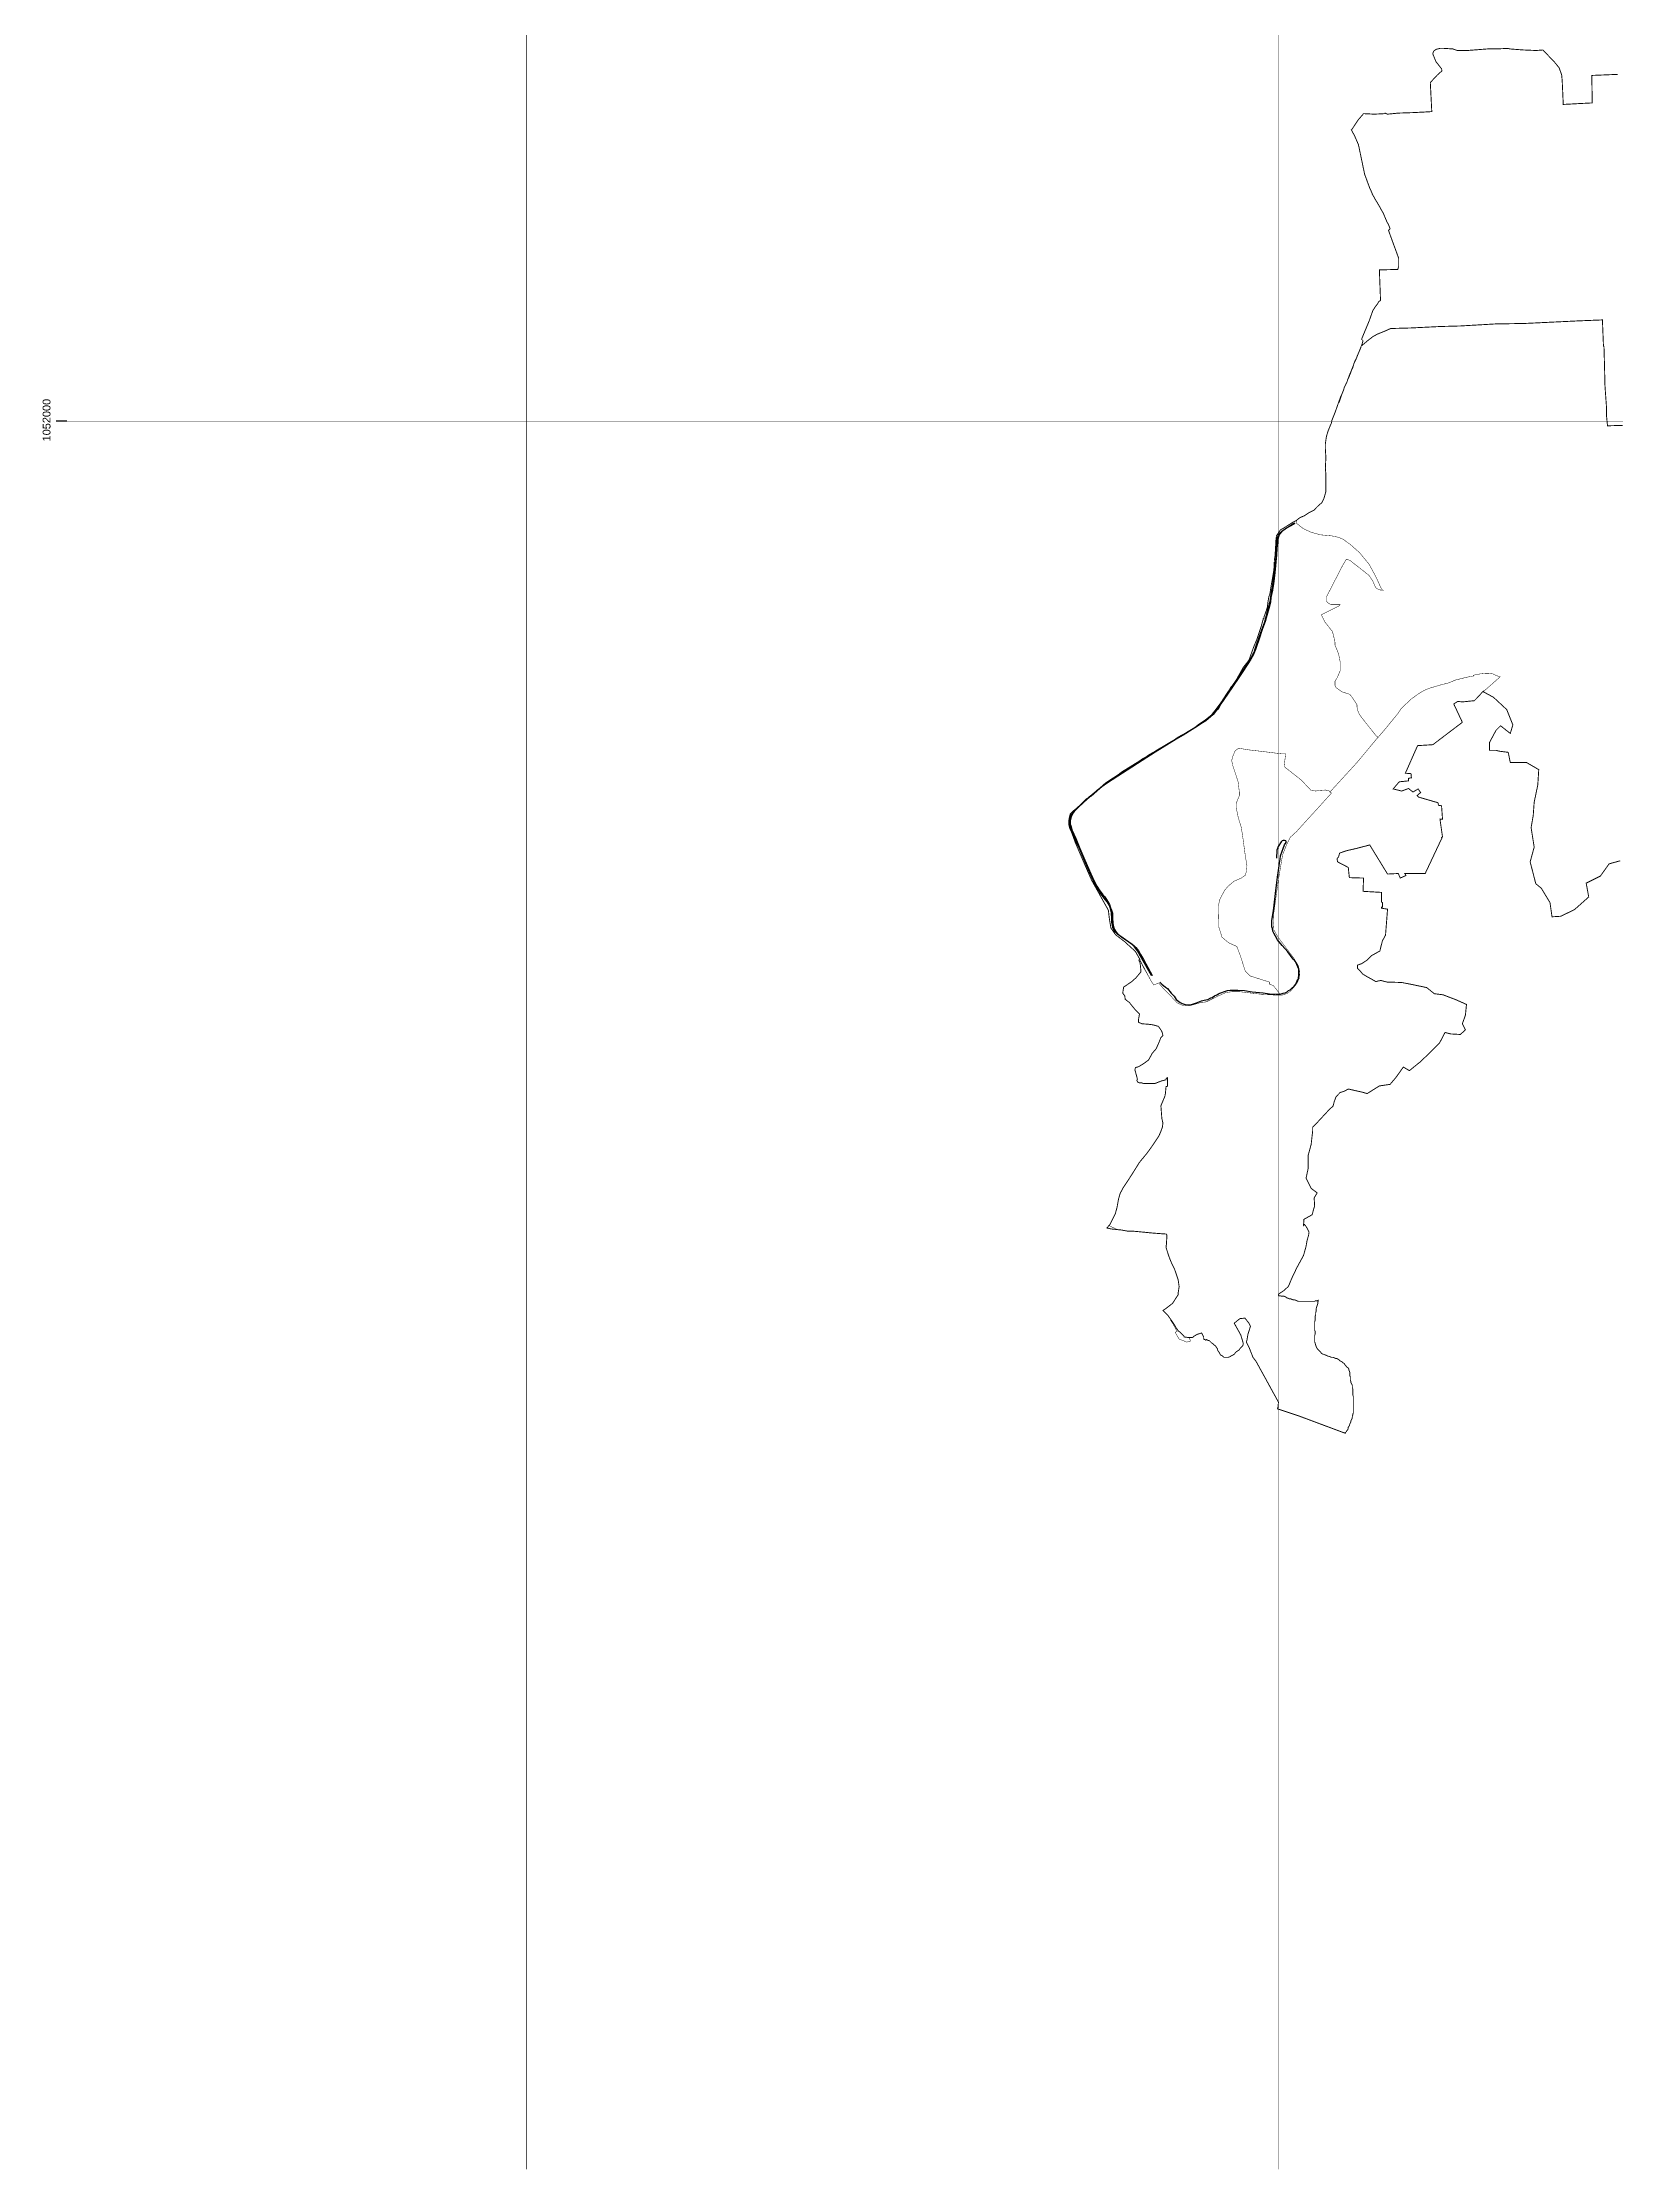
# Model space of a CAD drawing. Header units: millimetres. Extents: x -3588 to 75209, y -3737 to 38254.
# Drawn here: x 20559 to 24743, y -786 to 4872 of the extents above; entities that cross this region are included whole.
import ezdxf

# ---------------------------------------------------------------- set-up
doc = ezdxf.new("R2010")
doc.units = ezdxf.units.MM
for name, color, linetype in [('H', 250, 'Continuous'), ('P', 253, 'Continuous'), ('T', 7, 'Continuous')]:
    doc.layers.add(name, color=color, linetype=linetype)

msp = doc.modelspace()

# ---------------------------------------------------------------- hatches: boundary and pattern name
at = {"layer": 'H', "linetype": 'Continuous'}
msp.add_hatch(color=256, dxfattribs=at).paths.add_polyline_path([(23348.295, 2867.344), (23344.342, 2864.527), (23329.379, 2850.972), (23313.295, 2836.297), (23303.693, 2826.694), (23300.876, 2822.742), (23295.515, 2813.155), (23294.091, 2809.202), (23292.97, 2802.417), (23292.97, 2798.192), (23292.97, 2792.831), (23294.091, 2788.878), (23296.923, 2777.867), (23307.646, 2754.998), (23318.656, 2727.904), (23329.379, 2703.338), (23344.342, 2668.05), (23352.536, 2650.558), (23359.306, 2635.594), (23363.259, 2627.4), (23370.028, 2618.086), (23379.63, 2604.547), (23383.583, 2600.306), (23388.945, 2592.4), (23397.138, 2578.845), (23399.955, 2570.667), (23402.5, 2563.898), (23405.316, 2555.704), (23405.316, 2543.573), (23406.725, 2528.609), (23408.149, 2519.007), (23410.678, 2512.238), (23414.919, 2505.452), (23418.871, 2501.499), (23448.798, 2479.766), (23462.338, 2470.452), (23467.699, 2464.803), (23474.484, 2455.488), (23479.846, 2445.886), (23488.024, 2432.347), (23510.893, 2390.289), (23509.773, 2390.289), (23479.846, 2441.949), (23471.652, 2455.488), (23463.474, 2466.211), (23456.688, 2472.996), (23443.149, 2482.599), (23429.594, 2491.913), (23417.463, 2501.499), (23413.51, 2505.452), (23409.269, 2511.101), (23406.725, 2517.871), (23405.316, 2524.656), (23403.908, 2531.426), (23403.908, 2540.74), (23402.5, 2557.112), (23399.955, 2567.834), (23397.138, 2576.028), (23391.777, 2585.631), (23386.4, 2592.4), (23378.222, 2603.123), (23371.452, 2611.317), (23368.62, 2616.678), (23366.075, 2620.631), (23361.85, 2626.28), (23357.897, 2633.05), (23353.944, 2643.772), (23344.342, 2665.521), (23333.62, 2689.783), (23322.609, 2715.485), (23318.656, 2726.495), (23309.054, 2746.82), (23299.74, 2767.145), (23296.923, 2776.459), (23292.97, 2786.045), (23291.562, 2792.831), (23291.562, 2798.192), (23291.562, 2803.553), (23292.97, 2811.731), (23296.923, 2819.925), (23299.74, 2823.878), (23303.693, 2829.527), (23320.065, 2844.203), (23327.97, 2850.972), (23344.342, 2865.936), (23345.751, 2867.344), (23372.861, 2889.093), (23387.824, 2902.632), (23395.714, 2907.993), (23420.28, 2924.365), (23429.594, 2931.151), (23478.437, 2960.79), (23485.207, 2966.151), (23505.532, 2977.161), (23520.495, 2987.884), (23577.516, 3021.764), (23624.935, 3050.266), (23637.082, 3059.869), (23652.046, 3069.183), (23670.946, 3084.146), (23684.501, 3099.11), (23693.815, 3114.073), (23711.595, 3141.167), (23741.234, 3184.361), (23754.789, 3204.686), (23773.994, 3233.189), (23779.355, 3243.927), (23781.884, 3249.561), (23784.716, 3258.875), (23790.078, 3275.263), (23799.68, 3299.524), (23810.402, 3330.859), (23815.764, 3351.184), (23820.005, 3365.876), (23825.366, 3389.017), (23826.774, 3398.619), (23828.182, 3407.933), (23829.319, 3416.111), (23830.727, 3422.897), (23834.968, 3451.399), (23836.088, 3466.363), (23838.921, 3485.279), (23840.329, 3494.593), (23841.738, 3516.326), (23842.858, 3538.06), (23842.858, 3547.662), (23844.282, 3555.568), (23847.099, 3561.217), (23851.052, 3567.986), (23856.413, 3573.348), (23886.34, 3592.264), (23889.157, 3593.672), (23890.293, 3593.672), (23889.157, 3592.264), (23887.748, 3590.856), (23868.832, 3580.133), (23855.293, 3570.531), (23849.643, 3563.745), (23847.099, 3556.976), (23845.69, 3554.431), (23844.282, 3546.253), (23844.282, 3542.012), (23842.858, 3525.929), (23841.738, 3508.149), (23840.329, 3490.641), (23838.921, 3479.918), (23837.497, 3462.122), (23833.544, 3432.483), (23830.727, 3416.111), (23830.727, 3414.703), (23826.774, 3395.787), (23825.366, 3383.656), (23821.413, 3365.876), (23814.643, 3341.598), (23811.811, 3331.996), (23803.633, 3310.535), (23795.439, 3285.985), (23787.533, 3263.116), (23784.716, 3254.938), (23783.308, 3250.697), (23780.763, 3243.927), (23773.994, 3231.78), (23752.245, 3199.325), (23741.234, 3182.953), (23711.595, 3138.351), (23693.815, 3112.665), (23688.454, 3103.063), (23685.909, 3099.11), (23677.732, 3089.507), (23673.491, 3084.146), (23659.935, 3073.424), (23653.166, 3067.774), (23645.26, 3062.413), (23624.935, 3048.858), (23593.6, 3029.942), (23574.7, 3019.219), (23519.087, 2983.931), (23483.799, 2962.198), (23391.777, 2902.632), (23376.814, 2891.622), (23371.452, 2887.669), (23348.295, 2867.344), (23348.295, 2867.344)])

# ---------------------------------------------------------------- linework, layer by layer
at = {"layer": 'P'}
for points, const_width in [([(21846.811, -785.456), (21846.811, 8540.772)], 1.2), ([(23846.811, -785.456), (23846.811, 8540.772)], 1.2), ([(24749.292, 4787.469), (24680.412, 4784.653), (24681.548, 4711.532), (24653.318, 4710.123), (24605.883, 4707.579), (24604.475, 4707.579), (24601.658, 4771.098), (24600.25, 4786.061), (24593.464, 4804.977), (24581.333, 4819.941), (24550.286, 4852.396), (24532.49, 4850.988), (24498.626, 4852.396), (24479.71, 4853.805), (24462.202, 4855.213), (24456.84, 4856.637), (24428.338, 4855.213), (24403.772, 4855.213), (24349.567, 4850.988), (24322.473, 4850.988), (24318.52, 4852.396), (24310.326, 4855.213), (24287.473, 4856.637), (24276.462, 4856.637), (24265.74, 4853.805), (24258.954, 4848.444), (24257.546, 4841.674), (24265.74, 4821.349), (24280.687, 4802.433), (24281.824, 4796.784), (24269.677, 4786.061), (24250.776, 4765.736), (24254.729, 4688.39), (24234.405, 4687.254), (24207.294, 4685.846), (24165.525, 4684.437), (24137.006, 4681.605), (24130.237, 4684.437), (24130.237, 4683.029), (24101.718, 4681.605), (24073.215, 4683.029), (24058.252, 4665.521), (24042.168, 4640.955), (24040.744, 4639.835), (24048.938, 4624.872), (24059.66, 4600.306), (24065.021, 4574.62), (24076.032, 4521.84), (24089.587, 4485.143), (24096.357, 4470.468), (24096.357, 4469.043), (24105.671, 4452.672), (24109.912, 4445.902), (24125.996, 4417.384), (24135.598, 4394.53), (24139.551, 4387.745), (24143.792, 4376.734), (24139.551, 4372.797), (24143.792, 4360.65), (24166.645, 4298.268), (24166.645, 4276.535), (24164.116, 4268.629), (24115.273, 4267.221), (24118.09, 4192.691), (24118.09, 4185.922), (24113.865, 4183.089), (24109.912, 4176.32), (24104.551, 4169.55), (24097.765, 4158.812), (24088.179, 4131.717), (24067.854, 4082.874), (24071.807, 4078.921), (24067.854, 4065.382), (24066.43, 4063.974), (24066.43, 4062.549), (24062.493, 4052.963), (24061.068, 4049.01), (24059.66, 4046.177), (24054.299, 4032.638), (24050.058, 4024.732), (24047.529, 4017.947), (24046.105, 4012.314), (24044.697, 4009.769), (24042.168, 4002.999), (24039.335, 3994.805), (24036.519, 3988.036), (24033.974, 3981.25), (24031.158, 3975.889), (24028.613, 3967.711), (24027.205, 3966.303), (24025.78, 3962.35), (24021.843, 3954.156), (24020.419, 3948.795), (24015.058, 3935.24), (24012.241, 3929.878), (24006.88, 3914.915), (23997.278, 3887.821), (23989.084, 3867.496), (23987.964, 3860.726), (23983.723, 3851.124), (23978.361, 3837.569), (23974.408, 3824.03), (23971.592, 3805.113), (23971.592, 3790.15), (23973, 3768.417), (23971.592, 3740.186), (23973, 3722.406), (23973, 3693.888), (23973, 3677.804), (23967.639, 3658.888), (23961.989, 3647.877), (23951.267, 3638.563), (23940.545, 3627.552), (23926.989, 3620.783), (23914.57, 3612.589), (23913.434, 3612.589), (23902.424, 3607.228), (23894.246, 3600.458), (23886.34, 3596.505), (23872.785, 3588.311), (23860.366, 3580.133), (23852.46, 3576.18), (23846.811, 3567.986), (23841.45, 3559.809), (23840.041, 3547.662), (23838.921, 3525.929), (23837.497, 3505.604), (23836.088, 3497.41), (23834.68, 3470.316), (23832.135, 3454.232), (23826.486, 3421.761), (23823.957, 3405.389), (23821.125, 3397.211), (23818.596, 3382.247), (23817.172, 3370.101), (23814.355, 3360.786), (23808.994, 3345.823), (23807.586, 3339.053), (23806.161, 3339.053), (23805.041, 3333.692), (23800.8, 3318.729), (23795.439, 3302.357), (23790.078, 3286.257), (23780.475, 3263.116), (23773.706, 3244.199), (23768.345, 3229.236), (23753.381, 3210.335), (23734.465, 3176.456), (23722.334, 3157.539), (23720.91, 3158.675), (23714.14, 3146.529), (23703.417, 3130.445), (23690.999, 3112.665), (23678.852, 3096.565), (23668.129, 3083.01), (23649.213, 3065.23), (23624.663, 3050.266), (23602.914, 3036.727), (23580.061, 3024.58), (23570.459, 3017.811), (23519.087, 2986.764), (23504.123, 2978.57), (23482.39, 2963.606), (23466.29, 2952.884), (23422.824, 2924.365), (23407.861, 2914.779), (23395.714, 2906.873), (23380.767, 2895.863), (23364.667, 2883.716), (23349.703, 2868.768), (23324.017, 2848.444)], 2.417), ([(23288.729, 2801.009), (23290.154, 2809.202), (23292.682, 2819.925), (23299.468, 2826.694), (23309.054, 2833.48), (23324.017, 2848.444), (23334.74, 2859.438), (23349.703, 2868.768), (23364.667, 2883.716), (23380.767, 2895.863), (23395.714, 2906.873), (23407.861, 2914.779), (23422.824, 2924.365), (23466.29, 2952.884), (23482.39, 2963.606), (23504.123, 2978.57), (23519.087, 2986.764), (23570.459, 3017.811), (23580.061, 3024.58), (23602.914, 3036.727), (23624.663, 3050.266), (23649.213, 3065.23), (23668.129, 3083.01), (23678.852, 3096.565), (23690.999, 3112.665), (23703.417, 3130.445), (23714.14, 3146.529), (23720.91, 3158.675), (23722.334, 3157.539), (23734.465, 3176.456), (23753.381, 3210.335), (23768.345, 3229.236), (23773.706, 3244.199), (23780.475, 3263.116), (23790.078, 3286.257), (23795.439, 3302.357), (23800.8, 3318.729), (23805.041, 3333.692), (23806.161, 3339.053), (23807.586, 3339.053), (23808.994, 3345.823), (23814.355, 3360.786), (23817.172, 3370.101), (23818.596, 3382.247), (23821.125, 3397.211), (23823.957, 3405.389), (23826.486, 3421.761), (23832.135, 3454.232), (23834.68, 3470.316), (23836.088, 3497.41), (23837.497, 3505.604), (23838.921, 3525.929), (23840.041, 3547.662), (23841.45, 3559.809), (23846.811, 3567.986), (23852.46, 3576.18), (23860.366, 3580.133), (23872.785, 3588.311), (23886.34, 3596.505), (23894.246, 3600.458), (23902.424, 3607.228), (23913.434, 3612.589), (23914.57, 3612.589), (23926.989, 3620.783), (23940.545, 3627.552), (23951.267, 3638.563), (23961.989, 3647.877), (23967.639, 3658.888), (23973, 3677.804), (23973, 3693.888), (23973, 3722.406), (23971.592, 3740.186), (23973, 3768.417), (23971.592, 3790.15), (23971.592, 3805.113), (23974.408, 3824.03), (23978.361, 3837.569), (23983.723, 3851.124), (23987.964, 3860.726), (23989.084, 3867.496), (23997.278, 3887.821), (24006.88, 3914.915), (24008.288, 3914.915), (24010.833, 3923.109), (24015.058, 3935.24), (24020.419, 3948.795), (24021.843, 3954.156), (24025.78, 3962.35), (24028.613, 3967.711), (24031.158, 3975.889), (24036.519, 3989.444), (24042.168, 4002.999), (24044.697, 4006.952), (24044.697, 4009.769), (24046.105, 4011.177), (24046.105, 4012.314), (24047.529, 4017.947), (24052.891, 4028.685), (24054.299, 4032.638), (24056.843, 4039.408), (24059.66, 4046.177), (24061.068, 4049.01), (24062.493, 4052.963), (24066.43, 4061.141), (24066.43, 4062.549), (24066.43, 4063.974), (24067.854, 4065.382), (24083.938, 4078.921), (24097.765, 4089.659), (24109.912, 4096.429), (24130.237, 4104.623), (24145.2, 4111.393), (24197.98, 4112.801), (24277.871, 4116.754), (24330.651, 4118.162), (24422.96, 4123.523), (24425.505, 4123.523), (24504.259, 4124.948), (24645.124, 4131.717), (24708.643, 4134.262), (24711.459, 4063.974), (24712.884, 4063.974), (24712.884, 4061.141), (24714.292, 4009.769), (24715.412, 3959.517), (24719.653, 3899.951), (24719.653, 3878.218), (24722.198, 3852.532), (24768.481, 3853.941)], 2.417), ([(20623.375, 3864.679), (35824.005, 3864.679)], 1.2), ([(24009.408, 3149.361), (24015.058, 3145.12), (24036.519, 3138.351), (24044.697, 3127.612), (24050.058, 3119.434), (24055.707, 3110.12), (24055.707, 3104.471), (24058.252, 3093.748), (24062.493, 3084.146), (24070.383, 3073.424), (24107.079, 3027.413), (24111.32, 3024.58), (24109.912, 3022.036), (24055.707, 2956.837), (23983.723, 2878.354), (23982.314, 2880.899), (23971.592, 2883.716), (23954.084, 2882.307), (23945.906, 2880.899), (23932.351, 2883.716), (23915.979, 2901.224), (23906.665, 2910.826), (23861.774, 2946.114), (23866.015, 2979.978), (23855.005, 2979.978), (23799.392, 2986.764), (23765.512, 2990.717), (23741.234, 2994.942), (23731.648, 2988.172), (23724.862, 2971.8), (23722.334, 2962.198), (23724.862, 2950.067), (23733.056, 2925.789), (23739.826, 2904.04), (23742.659, 2878.354), (23742.659, 2868.768), (23734.465, 2848.444), (23734.465, 2836.297), (23737.297, 2822.742), (23739.826, 2810.611), (23748.02, 2783.516), (23751.973, 2757.814), (23758.742, 2707.579), (23762.983, 2681.893), (23761.559, 2666.929), (23758.742, 2657.327), (23748.02, 2649.421), (23729.103, 2641.243), (23714.14, 2629.097), (23703.417, 2616.678), (23689.862, 2590.992), (23687.046, 2573.484), (23688.454, 2517.871), (23696.648, 2492.185), (23714.14, 2477.221), (23735.873, 2467.635), (23745.187, 2443.358), (23758.742, 2401.3), (23764.392, 2395.923), (23771.161, 2389.153), (23822.533, 2372.781), (23822.533, 2367.42), (23833.272, 2363.467), (23851.052, 2340.326), (23852.46, 2337.781), (23844.282, 2337.781), (23800.8, 2340.326), (23744.067, 2347.095), (23722.334, 2347.095), (23705.962, 2344.551), (23681.684, 2333.54), (23654.574, 2320.001), (23641.035, 2318.577), (23608.563, 2309.262), (23595.024, 2309.262), (23577.228, 2317.456), (23562.265, 2333.54), (23541.94, 2353.865), (23528.401, 2370.237), (23514.846, 2364.875), (23508.076, 2375.598), (23466.29, 2454.08), (23437.788, 2480.054), (23413.222, 2498.97), (23401.091, 2516.462), (23397.138, 2539.62), (23394.306, 2563.898), (23349.703, 2643.772), (23331.923, 2684.421), (23306.237, 2744.275), (23296.923, 2769.961), (23291.274, 2782.092), (23288.729, 2792.831), (23290.154, 2809.202), (23292.682, 2819.925), (23299.468, 2826.694), (23309.054, 2833.48), (23324.017, 2848.444), (23334.74, 2859.438), (23349.703, 2868.768), (23364.667, 2883.716), (23380.767, 2895.863), (23395.714, 2906.873), (23407.861, 2914.779), (23422.824, 2924.365), (23466.29, 2952.884), (23482.39, 2963.606), (23504.123, 2978.57), (23519.087, 2986.764), (23570.459, 3017.811), (23580.061, 3024.58), (23602.914, 3036.727), (23624.663, 3050.266), (23649.213, 3065.23), (23668.129, 3083.01), (23678.852, 3096.565), (23690.999, 3112.665), (23703.417, 3130.445), (23714.14, 3146.529), (23720.91, 3158.675), (23722.334, 3157.539), (23734.465, 3176.456), (23753.381, 3210.335), (23768.345, 3229.236), (23773.706, 3244.199), (23780.475, 3263.116), (23790.078, 3286.257), (23795.439, 3302.357), (23800.8, 3318.729), (23805.041, 3333.692), (23806.161, 3339.053), (23807.586, 3339.053), (23808.994, 3345.823), (23814.355, 3360.786), (23817.172, 3370.101), (23818.596, 3382.247), (23821.125, 3397.211), (23823.957, 3405.389), (23826.486, 3421.761), (23832.135, 3454.232), (23834.68, 3470.316), (23836.088, 3497.41), (23837.497, 3505.604), (23838.921, 3525.929), (23840.041, 3547.662), (23841.45, 3559.809), (23846.811, 3567.986), (23852.46, 3576.18), (23860.366, 3580.133), (23872.785, 3588.311), (23886.34, 3596.505), (23894.246, 3600.458), (23895.654, 3599.034), (23894.246, 3593.672), (23913.434, 3578.709), (23933.759, 3569.395), (23958.037, 3562.625), (23987.964, 3559.809), (24006.88, 3555.856), (24019.011, 3550.478), (24037.927, 3536.939), (24062.493, 3515.206), (24088.179, 3483.871), (24107.079, 3448.855), (24120.634, 3418.944), (24124.875, 3414.991), (24115.273, 3416.111), (24105.671, 3421.761), (24097.765, 3439.269), (24088.179, 3454.232), (24062.493, 3474.557), (24036.519, 3494.881), (24027.205, 3497.41), (24016.194, 3478.51), (23974.408, 3397.211), (23974.408, 3387.881), (23976.953, 3382.247), (23986.555, 3376.886), (24002.639, 3376.886), (24010.833, 3376.886), (24009.408, 3374.342), (23960.869, 3349.776), (23970.183, 3330.859), (23990.508, 3305.173), (23993.325, 3294.163), (23997.278, 3276.671), (23997.278, 3268.477), (24004.047, 3253.513), (24008.288, 3238.838), (24010.833, 3225.283), (24010.833, 3208.911), (24010.833, 3200.733), (24006.88, 3191.419), (24002.639, 3181.817), (23997.278, 3173.639), (23997.278, 3168.262), (23997.278, 3161.492), (24000.094, 3156.131), (24009.408, 3149.361)], 1.2), ([(23395.714, 1725.207), (23398.547, 1728.04), (23405.316, 1741.579), (23413.222, 1757.678), (23417.463, 1774.05), (23421.416, 1795.783), (23425.641, 1810.459), (23433.547, 1825.422), (23447.102, 1845.747), (23456.688, 1860.71), (23463.474, 1871.433), (23477.013, 1893.182), (23497.338, 1917.732), (23513.725, 1940.601), (23527.265, 1960.926), (23532.626, 1971.936), (23537.987, 1986.612), (23539.411, 1997.622), (23536.579, 2009.753), (23534.05, 2043.633), (23544.773, 2069.319), (23546.181, 2077.513), (23547.589, 2092.476), (23547.589, 2095.005), (23550.134, 2095.005), (23551.542, 2096.429), (23551.542, 2099.246), (23551.542, 2118.162), (23548.726, 2116.754), (23547.589, 2112.801), (23532.626, 2108.56), (23519.087, 2103.199), (23516.254, 2103.199), (23512.301, 2103.199), (23505.532, 2103.199), (23500.17, 2103.199), (23497.338, 2103.199), (23493.401, 2103.199), (23487.751, 2103.199), (23482.39, 2104.607), (23477.013, 2104.607), (23474.196, 2106.015), (23471.652, 2107.424), (23470.243, 2111.377), (23471.652, 2114.209), (23470.243, 2119.57), (23468.835, 2124.932), (23466.29, 2134.534), (23464.882, 2138.487), (23466.29, 2145.256), (23471.652, 2146.665), (23475.605, 2148.073), (23490.568, 2157.403), (23501.291, 2165.581), (23510.893, 2183.089), (23521.615, 2195.508), (23529.809, 2214.424), (23534.05, 2225.147), (23539.411, 2230.508), (23536.579, 2241.519), (23531.218, 2249.697), (23527.265, 2255.074), (23512.301, 2259.027), (23501.291, 2260.435), (23483.799, 2261.843), (23474.196, 2265.796), (23474.196, 2271.158), (23477.013, 2287.529), (23467.427, 2297.132), (23449.919, 2318.577), (23439.196, 2326.77), (23437.788, 2336.373), (23432.427, 2343.142), (23434.955, 2359.226), (23456.688, 2374.189), (23467.427, 2383.792), (23480.966, 2399.875), (23479.846, 2414.839), (23478.437, 2424.441), (23477.013, 2425.849), (23478.437, 2426.986), (23479.846, 2426.986), (23486.615, 2413.431), (23494.521, 2399.875), (23508.076, 2375.598), (23514.846, 2364.875), (23528.401, 2370.237), (23541.94, 2353.865), (23562.265, 2333.54), (23577.228, 2317.456), (23595.024, 2309.262), (23608.563, 2309.262), (23641.035, 2318.577), (23654.574, 2320.001), (23681.684, 2333.54), (23705.962, 2344.551), (23722.334, 2347.095), (23744.067, 2347.095), (23800.8, 2340.326), (23844.282, 2337.781), (23852.46, 2337.781), (23860.366, 2338.901), (23873.921, 2344.551), (23882.099, 2352.456), (23891.701, 2363.467), (23897.062, 2371.645), (23902.424, 2383.792), (23903.832, 2398.755), (23899.895, 2416.247), (23887.46, 2436.572), (23866.015, 2465.091), (23845.69, 2492.185), (23834.68, 2511.101), (23833.272, 2530.018), (23834.68, 2558.52), (23838.921, 2589.583), (23846.811, 2645.196), (23852.46, 2679.06), (23857.821, 2711.532), (23868.56, 2738.626), (23878.146, 2757.814), (23895.654, 2773.914), (23918.795, 2799.6), (23949.859, 2833.48), (23975.545, 2861.983), (23987.964, 2875.538), (23983.723, 2878.354), (24055.707, 2956.837), (24109.912, 3022.036), (24111.32, 3024.58), (24111.32, 3023.172), (24128.828, 3043.497), (24165.525, 3088.387), (24173.431, 3100.518), (24184.441, 3111.24), (24193.755, 3119.434), (24200.525, 3126.204), (24223.666, 3142.576), (24235.813, 3149.361), (24249.352, 3154.723), (24262.907, 3158.675), (24281.824, 3164.309), (24292.834, 3166.853), (24298.195, 3168.262), (24318.52, 3176.456), (24345.614, 3183.225), (24365.939, 3187.178), (24364.531, 3188.586), (24369.892, 3190.011), (24383.447, 3192.539), (24397.002, 3193.964), (24406.589, 3193.964), (24417.327, 3192.539), (24425.505, 3188.586), (24436.516, 3184.634), (24391.625, 3145.12), (24391.625, 3146.529), (24374.133, 3127.612), (24367.364, 3120.843), (24363.123, 3120.843), (24336.028, 3118.026), (24323.881, 3119.434), (24313.159, 3112.665), (24336.028, 3063.821), (24257.546, 3004.256), (24216.897, 3001.711), (24184.441, 2928.318), (24199.389, 2927.198), (24200.525, 2916.187), (24192.619, 2914.779), (24192.619, 2907.993), (24168.053, 2905.465), (24151.97, 2886.548), (24174.839, 2880.899), (24192.619, 2887.669), (24204.766, 2878.354), (24218.305, 2886.548), (24225.091, 2876.946), (24215.488, 2868.768), (24219.713, 2864.815), (24271.101, 2849.852), (24272.51, 2843.066), (24280.687, 2841.658), (24283.232, 2806.37), (24276.462, 2806.37), (24283.232, 2758.951), (24280.687, 2757.814), (24281.824, 2756.406), (24237.221, 2661.568), (24201.933, 2661.568), (24183.017, 2661.568), (24185.849, 2656.191), (24170.886, 2649.421), (24165.525, 2661.568), (24137.006, 2660.144), (24089.587, 2737.49), (24052.891, 2727.904), (24035.383, 2723.951), (24024.372, 2721.118), (24009.408, 2715.757), (24006.88, 2706.171), (24002.639, 2700.793), (24004.047, 2692.615), (24032.566, 2677.652), (24035.383, 2650.558), (24073.215, 2649.421), (24071.807, 2614.133), (24120.634, 2611.317), (24120.634, 2585.631), (24123.467, 2584.222), (24123.467, 2572.075), (24120.634, 2572.075), (24120.634, 2569.259), (24137.006, 2566.714), (24131.645, 2497.546), (24123.467, 2482.599), (24119.226, 2466.499), (24116.681, 2455.488), (24104.551, 2448.719), (24094.948, 2443.358), (24082.818, 2431.211), (24067.854, 2421.624), (24056.843, 2417.672), (24056.843, 2409.478), (24065.021, 2401.3), (24070.383, 2394.514), (24081.393, 2387.745), (24096.357, 2379.551), (24105.671, 2374.189), (24119.226, 2377.022), (24135.598, 2372.781), (24174.839, 2371.645), (24208.703, 2364.875), (24241.174, 2358.106), (24261.499, 2341.734), (24284.64, 2338.901), (24319.929, 2325.362), (24347.039, 2313.215), (24344.206, 2284.713), (24336.028, 2261.843), (24344.206, 2245.472), (24330.651, 2233.325), (24304.965, 2234.749), (24290.002, 2238.702), (24275.054, 2210.183), (24250.776, 2185.906), (24223.666, 2160.22), (24195.164, 2137.078), (24179.064, 2146.665), (24158.739, 2118.162), (24143.792, 2100.654), (24115.273, 2096.429), (24082.818, 2076.104), (24067.854, 2080.329), (24032.566, 2088.235), (24022.964, 2082.874), (24019.011, 2081.466), (24010.833, 2078.921), (24000.094, 2067.91), (23994.733, 2053.235), (23991.916, 2042.224), (23983.723, 2035.455), (23949.859, 1999.03), (23937.712, 1986.612), (23937.712, 1975.889), (23933.759, 1940.601), (23925.581, 1910.962), (23925.581, 1875.674), (23920.22, 1851.108), (23933.759, 1824.014), (23949.859, 1811.883), (23941.665, 1798.328), (23943.073, 1778.003), (23936.304, 1753.726), (23914.57, 1741.579), (23913.434, 1725.207), (23915.979, 1728.04), (23920.22, 1722.678), (23924.157, 1715.893), (23928.11, 1707.715), (23926.989, 1699.521), (23922.748, 1684.557), (23921.34, 1676.38), (23920.22, 1669.61), (23913.434, 1645.332), (23903.832, 1627.824), (23895.654, 1612.861), (23882.099, 1584.358), (23875.329, 1567.986), (23872.785, 1562.609), (23859.246, 1550.478), (23848.235, 1543.709), (23846.811, 1540.876), (23846.811, 1539.756), (23848.235, 1538.332), (23851.052, 1538.332), (23855.005, 1536.923), (23857.821, 1536.923), (23861.774, 1536.923), (23864.607, 1535.515), (23866.015, 1535.515), (23868.56, 1532.97), (23872.785, 1531.562), (23875.329, 1530.154), (23879.57, 1530.154), (23882.099, 1528.745), (23886.34, 1527.337), (23888.885, 1527.337), (23893.109, 1526.201), (23895.654, 1524.792), (23899.895, 1523.384), (23902.424, 1523.384), (23905.256, 1523.384), (23907.785, 1523.384), (23912.026, 1523.384), (23915.979, 1523.384), (23918.795, 1523.384), (23922.748, 1523.384), (23924.157, 1523.384), (23926.989, 1523.384), (23930.942, 1523.384), (23933.759, 1523.384), (23937.712, 1523.384), (23940.545, 1523.384), (23943.073, 1523.384), (23944.481, 1524.792), (23947.314, 1524.792), (23949.859, 1524.792), (23952.675, 1526.201), (23952.675, 1524.792), (23951.267, 1520.551), (23951.267, 1516.599), (23949.859, 1512.646), (23948.434, 1508.421), (23947.314, 1504.468), (23947.314, 1501.635), (23947.314, 1497.682), (23945.906, 1493.457), (23945.906, 1488.096), (23944.481, 1484.143), (23944.481, 1481.31), (23944.481, 1478.782), (23944.481, 1473.132), (23943.073, 1469.18), (23943.073, 1466.363), (23943.073, 1463.818), (23943.073, 1457.033), (23943.073, 1454.216), (23943.073, 1450.263), (23943.073, 1448.855), (23943.073, 1446.038), (23944.481, 1443.494), (23944.481, 1439.253), (23944.481, 1436.708), (23943.073, 1432.483), (23943.073, 1429.938), (23943.073, 1427.122), (23943.073, 1424.577), (23943.073, 1420.336), (23943.073, 1418.928), (23943.073, 1414.975), (23944.481, 1412.158), (23945.906, 1406.797), (23947.314, 1402.844), (23948.434, 1400.011), (23951.267, 1396.059), (23958.037, 1389.289), (23959.445, 1387.881), (23960.869, 1385.064), (23963.398, 1383.928), (23966.23, 1382.519), (23968.759, 1382.519), (23970.183, 1381.111), (23974.408, 1379.687), (23976.953, 1378.278), (23979.77, 1377.158), (23982.314, 1377.158), (23985.131, 1375.734), (23987.964, 1374.326), (23990.508, 1374.326), (23993.325, 1374.326), (23995.869, 1372.917), (23998.686, 1371.509), (24001.519, 1371.509), (24004.047, 1370.373), (24008.288, 1367.556), (24010.833, 1364.739), (24013.649, 1363.603), (24016.194, 1362.195), (24017.602, 1360.786), (24019.011, 1359.362), (24021.843, 1357.954), (24022.964, 1355.409), (24025.78, 1352.592), (24027.205, 1350.048), (24032.566, 1345.823), (24033.974, 1343.278), (24033.974, 1340.462), (24035.383, 1337.629), (24036.519, 1335.084), (24036.519, 1330.859), (24036.519, 1328.315), (24036.519, 1325.498), (24037.927, 1322.954), (24037.927, 1320.137), (24037.927, 1317.304), (24037.927, 1316.184), (24037.927, 1313.351), (24039.335, 1310.535), (24039.335, 1307.99), (24040.744, 1305.173), (24042.168, 1302.629), (24043.288, 1299.812), (24043.288, 1296.98), (24043.288, 1294.435), (24044.697, 1290.21), (24044.697, 1286.257), (24044.697, 1282.304), (24044.697, 1278.063), (24044.697, 1274.11), (24046.105, 1269.885), (24046.105, 1267.341), (24046.105, 1264.524), (24046.105, 1261.979), (24046.105, 1259.163), (24046.105, 1255.21), (24046.105, 1250.969), (24046.105, 1248.424), (24046.105, 1245.608), (24046.105, 1244.199), (24046.105, 1241.655), (24046.105, 1238.838), (24046.105, 1236.005), (24046.105, 1233.461), (24046.105, 1228.1), (24046.105, 1226.691), (24044.697, 1223.875), (24044.697, 1221.33), (24043.288, 1217.089), (24043.288, 1214.56), (24042.168, 1210.319), (24040.744, 1207.775), (24039.335, 1204.958), (24039.335, 1202.142), (24037.927, 1199.597), (24036.519, 1196.764), (24035.383, 1192.811), (24032.566, 1188.586), (24032.566, 1187.45), (24031.158, 1181.817), (24028.613, 1179.272), (24027.205, 1176.44), (24024.372, 1173.911), (24024.372, 1172.487), (23901.015, 1218.513), (23844.282, 1237.414), (23845.69, 1242.791), (23846.811, 1255.21), (23787.261, 1363.603), (23779.067, 1374.326), (23777.947, 1377.158), (23768.345, 1401.436), (23761.559, 1414.975), (23762.983, 1420.336), (23765.512, 1435.3), (23772.297, 1457.033), (23768.345, 1465.227), (23757.622, 1478.782), (23744.067, 1477.357), (23729.103, 1465.227), (23746.612, 1433.891), (23753.381, 1411.022), (23751.973, 1405.389), (23749.428, 1402.844), (23745.187, 1398.603), (23741.234, 1393.242), (23734.465, 1389.289), (23729.103, 1382.519), (23720.91, 1378.278), (23716.973, 1375.734), (23712.732, 1374.326), (23708.779, 1374.326), (23702.009, 1374.326), (23697.768, 1378.278), (23692.407, 1381.111), (23689.862, 1386.472), (23685.637, 1391.834), (23684.213, 1397.483), (23681.684, 1401.436), (23678.852, 1405.389), (23676.323, 1406.797), (23673.491, 1409.614), (23669.538, 1412.158), (23665.313, 1416.383), (23662.768, 1418.928), (23659.935, 1418.928), (23655.998, 1421.761), (23653.166, 1420.336), (23650.349, 1421.761), (23649.213, 1421.761), (23647.805, 1424.577), (23647.805, 1428.53), (23642.443, 1439.253), (23630.024, 1435.3), (23623.239, 1431.347), (23617.878, 1427.122), (23612.516, 1427.122), (23609.7, 1427.122), (23612.516, 1417.808), (23602.914, 1414.975), (23582.589, 1423.169), (23571.867, 1440.661), (23577.228, 1443.494), (23565.097, 1465.227), (23559.736, 1473.132), (23561.144, 1473.132), (23559.736, 1475.949), (23552.951, 1485.551), (23547.589, 1490.913), (23539.411, 1499.106), (23547.589, 1504.468), (23554.375, 1509.829), (23565.097, 1518.007), (23574.7, 1532.97), (23580.061, 1540.876), (23580.061, 1546.525), (23582.589, 1562.609), (23580.061, 1580.405), (23574.7, 1596.489), (23570.459, 1608.636), (23563.689, 1622.175), (23559.736, 1631.777), (23555.495, 1642.5), (23547.589, 1667.065), (23548.726, 1675.243), (23550.134, 1699.521), (23548.726, 1702.354), (23513.725, 1704.882), (23485.207, 1707.715), (23458.113, 1710.259), (23444.557, 1710.259), (23429.594, 1713.076), (23414.63, 1714.484), (23414.63, 1715.893), (23395.714, 1725.207)], 1.2), ([(24756.062, 2695.432), (24726.423, 2687.254), (24703.281, 2654.783), (24665.449, 2635.866), (24672.234, 2599.17), (24634.113, 2565.306), (24597.705, 2547.798), (24574.548, 2546.389), (24569.186, 2584.222), (24546.045, 2622.327), (24531.37, 2634.458), (24516.406, 2692.615), (24527.129, 2731.856), (24518.951, 2783.516), (24524.584, 2815.972), (24527.129, 2851.26), (24536.731, 2897.271), (24539.275, 2937.92), (24506.804, 2956.837), (24463.61, 2956.837), (24457.977, 2983.931), (24435.107, 2986.764), (24425.505, 2989.292), (24408.013, 2989.292), (24408.013, 3009.617), (24425.505, 3042.361), (24437.652, 3054.507), (24463.61, 3034.183), (24470.395, 3057.052), (24454.024, 3097.701), (24418.735, 3130.445), (24391.625, 3145.12), (24391.625, 3146.529), (24374.133, 3127.612), (24367.364, 3120.843), (24363.123, 3120.843), (24336.028, 3118.026), (24323.881, 3119.434), (24313.159, 3112.665), (24336.028, 3063.821), (24257.546, 3004.256), (24216.897, 3001.711), (24184.441, 2928.318), (24199.389, 2927.198), (24200.525, 2916.187), (24192.619, 2914.779), (24192.619, 2907.993), (24168.053, 2905.465), (24151.97, 2886.548), (24174.839, 2880.899), (24192.619, 2887.669), (24204.766, 2878.354), (24218.305, 2886.548), (24225.091, 2876.946), (24215.488, 2868.768), (24219.713, 2864.815), (24271.101, 2849.852), (24272.51, 2843.066), (24280.687, 2841.658), (24283.232, 2806.37), (24276.462, 2806.37), (24283.232, 2758.951), (24280.687, 2757.814), (24281.824, 2756.406), (24237.221, 2661.568), (24201.933, 2661.568), (24183.017, 2661.568), (24185.849, 2656.191), (24170.886, 2649.421), (24165.525, 2661.568), (24137.006, 2660.144), (24089.587, 2737.49), (24052.891, 2727.904), (24035.383, 2723.951), (24024.372, 2721.118), (24009.408, 2715.757), (24006.88, 2706.171), (24002.639, 2700.793), (24004.047, 2692.615), (24032.566, 2677.652), (24035.383, 2650.558), (24073.215, 2649.421), (24071.807, 2614.133), (24120.634, 2611.317), (24120.634, 2585.631), (24123.467, 2584.222), (24123.467, 2572.075), (24120.634, 2572.075), (24120.634, 2569.259), (24137.006, 2566.714), (24131.645, 2497.546), (24123.467, 2482.599), (24119.226, 2466.499), (24116.681, 2455.488), (24104.551, 2448.719), (24094.948, 2443.358), (24082.818, 2431.211), (24067.854, 2421.624), (24056.843, 2417.672), (24056.843, 2409.478), (24065.021, 2401.3), (24070.383, 2394.514), (24081.393, 2387.745), (24096.357, 2379.551), (24105.671, 2374.189), (24119.226, 2377.022), (24135.598, 2372.781), (24174.839, 2371.645), (24208.703, 2364.875), (24241.174, 2358.106), (24261.499, 2341.734), (24284.64, 2338.901), (24319.929, 2325.362), (24347.039, 2313.215), (24344.206, 2284.713), (24336.028, 2261.843), (24344.206, 2245.472), (24330.651, 2233.325), (24304.965, 2234.749), (24290.002, 2238.702), (24275.054, 2210.183), (24250.776, 2185.906), (24223.666, 2160.22), (24195.164, 2137.078), (24179.064, 2146.665), (24158.739, 2118.162), (24143.792, 2100.654), (24115.273, 2096.429), (24082.818, 2076.104), (24067.854, 2080.329), (24032.566, 2088.235), (24022.964, 2082.874), (24019.011, 2081.466), (24010.833, 2078.921), (24000.094, 2067.91), (23994.733, 2053.235), (23991.916, 2042.224), (23983.723, 2035.455), (23949.859, 1999.03), (23937.712, 1986.612), (23937.712, 1975.889), (23933.759, 1940.601), (23925.581, 1910.962), (23925.581, 1875.674), (23920.22, 1851.108), (23933.759, 1824.014), (23949.859, 1811.883), (23941.665, 1798.328), (23943.073, 1778.003), (23936.304, 1753.726), (23914.57, 1741.579), (23913.434, 1725.207), (23915.979, 1728.04), (23920.22, 1722.678), (23924.157, 1715.893), (23928.11, 1707.715), (23926.989, 1699.521), (23922.748, 1684.557), (23921.34, 1676.38), (23920.22, 1669.61), (23913.434, 1645.332), (23903.832, 1627.824), (23895.654, 1612.861), (23882.099, 1584.358), (23875.329, 1567.986), (23872.785, 1562.609), (23859.246, 1550.478), (23848.235, 1543.709), (23846.811, 1540.876), (23846.811, 1539.756), (23848.235, 1538.332), (23851.052, 1538.332), (23855.005, 1536.923), (23857.821, 1536.923), (23861.774, 1536.923), (23864.607, 1535.515), (23866.015, 1535.515), (23868.56, 1532.97), (23872.785, 1531.562), (23875.329, 1530.154), (23879.57, 1530.154), (23882.099, 1528.745), (23886.34, 1527.337), (23888.885, 1527.337), (23893.109, 1526.201), (23895.654, 1524.792), (23899.895, 1523.384), (23902.424, 1523.384), (23905.256, 1523.384), (23907.785, 1523.384), (23912.026, 1523.384), (23915.979, 1523.384), (23918.795, 1523.384), (23922.748, 1523.384), (23924.157, 1523.384), (23926.989, 1523.384), (23930.942, 1523.384), (23933.759, 1523.384), (23937.712, 1523.384), (23940.545, 1523.384), (23943.073, 1523.384), (23944.481, 1524.792), (23947.314, 1524.792), (23949.859, 1524.792), (23952.675, 1526.201), (23952.675, 1524.792), (23951.267, 1520.551), (23951.267, 1516.599), (23949.859, 1512.646), (23948.434, 1508.421), (23947.314, 1504.468), (23947.314, 1501.635), (23947.314, 1497.682), (23945.906, 1493.457), (23945.906, 1488.096), (23944.481, 1484.143), (23944.481, 1481.31), (23944.481, 1478.782), (23944.481, 1473.132), (23943.073, 1469.18), (23943.073, 1466.363), (23943.073, 1463.818), (23943.073, 1457.033), (23943.073, 1454.216), (23943.073, 1450.263), (23943.073, 1448.855), (23943.073, 1446.038), (23944.481, 1443.494), (23944.481, 1439.253), (23944.481, 1436.708), (23943.073, 1432.483), (23943.073, 1429.938), (23943.073, 1427.122), (23943.073, 1424.577), (23943.073, 1420.336), (23943.073, 1418.928), (23943.073, 1414.975), (23944.481, 1412.158), (23945.906, 1406.797), (23947.314, 1402.844), (23948.434, 1400.011), (23951.267, 1396.059), (23958.037, 1389.289), (23959.445, 1387.881), (23960.869, 1385.064), (23963.398, 1383.928), (23966.23, 1382.519), (23968.759, 1382.519), (23970.183, 1381.111), (23974.408, 1379.687), (23976.953, 1378.278), (23979.77, 1377.158), (23982.314, 1377.158), (23985.131, 1375.734), (23987.964, 1374.326), (23990.508, 1374.326), (23993.325, 1374.326), (23995.869, 1372.917), (23998.686, 1371.509), (24001.519, 1371.509), (24004.047, 1370.373), (24008.288, 1367.556), (24010.833, 1364.739), (24013.649, 1363.603), (24016.194, 1362.195), (24017.602, 1360.786), (24019.011, 1359.362), (24021.843, 1357.954), (24022.964, 1355.409), (24025.78, 1352.592), (24027.205, 1350.048), (24032.566, 1345.823), (24033.974, 1343.278), (24033.974, 1340.462), (24035.383, 1337.629), (24036.519, 1335.084), (24036.519, 1330.859), (24036.519, 1328.315), (24036.519, 1325.498), (24037.927, 1322.954), (24037.927, 1320.137), (24037.927, 1317.304), (24037.927, 1316.184), (24037.927, 1313.351), (24039.335, 1310.535), (24039.335, 1307.99), (24040.744, 1305.173), (24042.168, 1302.629), (24043.288, 1299.812), (24043.288, 1296.98), (24043.288, 1294.435), (24044.697, 1290.21), (24044.697, 1286.257), (24044.697, 1282.304), (24044.697, 1278.063), (24044.697, 1274.11), (24046.105, 1269.885), (24046.105, 1267.341), (24046.105, 1264.524), (24046.105, 1261.979), (24046.105, 1259.163), (24046.105, 1255.21), (24046.105, 1250.969), (24046.105, 1248.424), (24046.105, 1245.608), (24046.105, 1244.199), (24046.105, 1241.655), (24046.105, 1238.838), (24046.105, 1236.005), (24046.105, 1233.461), (24046.105, 1228.1), (24046.105, 1226.691), (24044.697, 1223.875), (24044.697, 1221.33), (24043.288, 1217.089), (24043.288, 1214.56), (24042.168, 1210.319), (24040.744, 1207.775), (24039.335, 1204.958), (24039.335, 1202.142), (24037.927, 1199.597), (24036.519, 1196.764), (24035.383, 1192.811), (24032.566, 1188.586), (24032.566, 1187.45), (24031.158, 1181.817), (24028.613, 1179.272), (24027.205, 1176.44), (24024.372, 1173.911), (24024.372, 1172.487), (23901.015, 1218.513), (23844.282, 1237.414), (23845.69, 1242.791), (23846.811, 1255.21), (23787.261, 1363.603), (23779.067, 1374.326), (23777.947, 1377.158), (23768.345, 1401.436), (23761.559, 1414.975), (23762.983, 1420.336), (23765.512, 1435.3), (23772.297, 1457.033), (23768.345, 1465.227), (23757.622, 1478.782), (23744.067, 1477.357), (23729.103, 1465.227), (23746.612, 1433.891), (23753.381, 1411.022), (23751.973, 1405.389), (23749.428, 1402.844), (23745.187, 1398.603), (23741.234, 1393.242), (23734.465, 1389.289), (23729.103, 1382.519), (23720.91, 1378.278), (23716.973, 1375.734), (23712.732, 1374.326), (23708.779, 1374.326), (23702.009, 1374.326), (23697.768, 1378.278), (23692.407, 1381.111), (23689.862, 1386.472), (23685.637, 1391.834), (23684.213, 1397.483), (23681.684, 1401.436), (23678.852, 1405.389), (23676.323, 1406.797), (23673.491, 1409.614), (23669.538, 1412.158), (23665.313, 1416.383), (23662.768, 1418.928), (23659.935, 1418.928), (23655.998, 1421.761), (23653.166, 1420.336), (23650.349, 1421.761), (23649.213, 1421.761), (23647.805, 1424.577), (23647.805, 1428.53), (23642.443, 1439.253), (23630.024, 1435.3), (23623.239, 1431.347), (23617.878, 1427.122), (23612.516, 1427.122), (23607.155, 1427.122), (23596.145, 1428.53), (23595.024, 1431.347), (23589.375, 1436.708), (23584.014, 1442.085), (23580.061, 1444.902), (23578.637, 1447.446), (23574.7, 1452.808), (23569.05, 1462.41), (23563.689, 1470.588), (23559.736, 1475.949), (23552.951, 1485.551), (23547.589, 1490.913), (23539.411, 1499.106), (23547.589, 1504.468), (23554.375, 1509.829), (23565.097, 1518.007), (23574.7, 1532.97), (23580.061, 1540.876), (23580.061, 1546.525), (23582.589, 1562.609), (23580.061, 1580.405), (23574.7, 1596.489), (23570.459, 1608.636), (23563.689, 1622.175), (23559.736, 1631.777), (23555.495, 1642.5), (23547.589, 1667.065), (23548.726, 1675.243), (23550.134, 1699.521), (23548.726, 1702.354), (23513.725, 1704.882), (23485.207, 1707.715), (23458.113, 1710.259), (23444.557, 1710.259), (23429.594, 1713.076), (23402.5, 1715.893), (23390.353, 1718.437), (23398.547, 1728.04), (23405.316, 1741.579), (23413.222, 1757.678), (23417.463, 1774.05), (23421.416, 1795.783), (23425.641, 1810.459), (23433.547, 1825.422), (23447.102, 1845.747), (23456.688, 1860.71), (23463.474, 1871.433), (23477.013, 1893.182), (23497.338, 1917.732), (23513.725, 1940.601), (23527.265, 1960.926), (23532.626, 1971.936), (23537.987, 1986.612), (23539.411, 1997.622), (23536.579, 2009.753), (23534.05, 2043.633), (23544.773, 2069.319), (23546.181, 2077.513), (23547.589, 2092.476), (23547.589, 2095.005), (23550.134, 2095.005), (23551.542, 2096.429), (23551.542, 2099.246), (23551.542, 2116.754), (23551.542, 2118.162), (23548.726, 2116.754), (23548.726, 2118.162), (23548.726, 2116.754), (23547.589, 2114.209), (23547.589, 2112.801), (23536.579, 2109.968), (23532.626, 2108.56), (23519.087, 2103.199), (23516.254, 2103.199), (23512.301, 2103.199), (23505.532, 2103.199), (23500.17, 2103.199), (23497.338, 2103.199), (23493.401, 2103.199), (23487.751, 2103.199), (23482.39, 2104.607), (23477.013, 2104.607), (23474.196, 2106.015), (23471.652, 2107.424), (23470.243, 2111.377), (23471.652, 2114.209), (23470.243, 2119.57), (23468.835, 2124.932), (23466.29, 2134.534), (23464.882, 2138.487), (23466.29, 2145.256), (23471.652, 2146.665), (23475.605, 2148.073), (23490.568, 2157.403), (23501.291, 2165.581), (23510.893, 2183.089), (23521.615, 2195.508), (23529.809, 2214.424), (23534.05, 2225.147), (23539.411, 2230.508), (23536.579, 2241.519), (23531.218, 2249.697), (23527.265, 2255.074), (23512.301, 2259.027), (23501.291, 2260.435), (23483.799, 2261.843), (23474.196, 2265.796), (23474.196, 2271.158), (23477.013, 2287.529), (23467.427, 2297.132), (23449.919, 2318.577), (23439.196, 2326.77), (23437.788, 2336.373), (23432.427, 2343.142), (23434.955, 2359.226), (23456.688, 2374.189), (23467.427, 2383.792), (23480.966, 2399.875), (23479.846, 2414.839), (23478.437, 2424.441), (23477.013, 2426.986), (23475.605, 2431.211), (23478.437, 2432.619), (23466.29, 2454.08), (23437.788, 2480.054), (23413.222, 2498.97), (23401.091, 2516.462), (23397.138, 2539.62), (23394.306, 2563.898), (23349.703, 2643.772), (23331.923, 2684.421), (23306.237, 2744.275), (23296.923, 2769.961), (23291.274, 2782.092), (23288.729, 2792.831), (23288.729, 2801.009)], 2.417), ([(23987.964, 2875.538), (23975.545, 2861.983), (23949.859, 2833.48), (23918.795, 2799.6), (23895.654, 2773.914), (23878.146, 2757.814), (23868.56, 2738.626), (23857.821, 2711.532), (23852.46, 2679.06), (23846.811, 2645.196), (23838.921, 2589.583), (23834.68, 2558.52), (23833.272, 2530.018), (23834.68, 2511.101), (23845.69, 2492.185), (23866.015, 2465.091), (23887.46, 2436.572), (23899.895, 2416.247), (23903.832, 2398.755), (23902.424, 2383.792), (23897.062, 2371.645), (23891.701, 2363.467), (23882.099, 2352.456), (23873.921, 2344.551), (23860.366, 2338.901), (23852.46, 2337.781), (23851.052, 2340.326), (23833.272, 2363.467), (23822.533, 2367.42), (23822.533, 2372.781), (23771.161, 2389.153), (23764.392, 2395.923), (23758.742, 2401.3), (23745.187, 2443.358), (23735.873, 2467.635), (23714.14, 2477.221), (23696.648, 2492.185), (23688.454, 2517.871), (23687.046, 2573.484), (23689.862, 2590.992), (23703.417, 2616.678), (23714.14, 2629.097), (23729.103, 2641.243), (23748.02, 2649.421), (23758.742, 2657.327), (23761.559, 2666.929), (23762.983, 2681.893), (23758.742, 2707.579), (23751.973, 2757.814), (23748.02, 2783.516), (23739.826, 2810.611), (23737.297, 2822.742), (23734.465, 2836.297), (23734.465, 2848.444), (23742.659, 2868.768), (23742.659, 2878.354), (23739.826, 2904.04), (23733.056, 2925.789), (23724.862, 2950.067), (23722.334, 2962.198), (23724.862, 2971.8), (23731.648, 2988.172), (23741.234, 2994.942), (23765.512, 2990.717), (23799.392, 2986.764), (23855.005, 2979.978), (23866.015, 2979.978), (23861.774, 2946.114), (23906.665, 2910.826), (23915.979, 2901.224), (23932.351, 2883.716), (23945.906, 2880.899), (23954.084, 2882.307), (23971.592, 2883.716), (23982.314, 2880.899), (23983.723, 2878.354), (23987.964, 2875.538)], 1.2)]:
    msp.add_lwpolyline(points, dxfattribs=dict(at, const_width=const_width))
for points in [[(20623.375, 3864.679), (20594.856, 3864.679)], [(23346.887, 2866.224), (23344.342, 2864.815), (23329.379, 2851.26), (23313.007, 2836.297), (23303.693, 2826.694), (23300.876, 2822.742), (23295.515, 2813.155), (23294.091, 2809.202), (23292.682, 2802.417), (23292.682, 2798.464), (23292.682, 2792.831), (23294.091, 2788.878), (23296.923, 2778.139), (23307.646, 2754.998), (23318.368, 2727.904), (23329.379, 2703.626), (23344.342, 2668.338), (23352.248, 2650.558), (23359.018, 2635.866), (23363.259, 2627.688), (23370.028, 2618.086), (23379.342, 2604.547), (23383.583, 2600.594), (23388.945, 2592.4), (23397.138, 2578.845), (23399.667, 2570.667), (23402.5, 2563.898), (23405.316, 2555.704), (23405.316, 2543.573), (23406.453, 2528.609), (23407.861, 2519.295), (23410.678, 2512.51), (23414.63, 2505.74), (23418.871, 2501.499), (23448.51, 2480.054), (23462.065, 2470.452), (23467.427, 2465.091), (23474.196, 2455.488), (23479.846, 2446.174), (23487.751, 2432.619), (23510.893, 2390.561), (23509.484, 2390.561), (23479.846, 2441.949), (23471.652, 2455.488), (23463.474, 2466.499), (23456.688, 2473.268), (23443.149, 2482.599), (23429.594, 2492.185), (23417.463, 2501.499), (23413.222, 2505.74), (23409.269, 2511.101), (23406.453, 2517.871), (23405.316, 2524.656), (23403.908, 2531.426), (23403.908, 2541.028), (23402.5, 2557.112), (23399.667, 2568.122), (23397.138, 2576.028), (23391.777, 2585.631), (23386.128, 2592.4), (23378.222, 2603.123), (23371.452, 2611.317), (23368.62, 2616.678), (23365.803, 2620.919), (23361.85, 2626.28), (23357.897, 2633.05), (23353.656, 2643.772), (23344.342, 2665.521), (23333.332, 2690.071), (23322.609, 2715.757), (23318.368, 2726.495), (23309.054, 2746.82), (23299.468, 2767.145), (23296.923, 2776.731), (23292.682, 2786.045), (23291.274, 2792.831), (23291.274, 2798.464), (23291.274, 2803.841), (23292.682, 2812.019), (23296.923, 2819.925), (23299.468, 2824.166), (23303.693, 2829.527), (23319.792, 2844.491), (23327.97, 2851.26), (23344.342, 2866.224), (23345.478, 2867.344), (23372.573, 2889.093), (23387.536, 2902.632), (23395.714, 2907.993), (23419.992, 2924.365), (23429.594, 2931.151), (23478.437, 2961.062), (23485.207, 2966.439), (23505.532, 2977.161), (23520.495, 2988.172), (23577.228, 3022.036), (23624.663, 3050.266), (23636.794, 3059.869), (23651.758, 3069.471), (23670.674, 3084.146), (23684.213, 3099.11), (23693.815, 3114.073), (23711.323, 3141.167), (23741.234, 3184.634), (23754.789, 3204.958), (23773.706, 3233.189), (23779.067, 3244.199), (23781.884, 3249.561), (23784.716, 3259.163), (23790.078, 3275.263), (23799.392, 3299.812), (23810.402, 3330.859), (23815.764, 3351.184), (23819.716, 3366.148), (23825.366, 3389.017), (23826.486, 3398.619), (23827.91, 3408.205), (23829.319, 3416.111), (23830.727, 3422.897), (23834.68, 3451.399), (23836.088, 3466.363), (23838.921, 3485.279), (23840.041, 3494.881), (23841.45, 3516.615), (23842.858, 3538.06), (23842.858, 3547.662), (23844.282, 3555.856), (23846.811, 3561.217), (23851.052, 3567.986), (23856.413, 3573.348), (23886.34, 3592.264), (23888.885, 3593.672), (23890.293, 3593.672), (23888.885, 3592.264), (23887.46, 3591.128), (23868.56, 3580.133), (23855.005, 3570.803), (23849.643, 3564.034), (23846.811, 3557.264), (23845.69, 3554.431), (23844.282, 3546.253), (23844.282, 3542.3), (23842.858, 3525.929), (23841.45, 3508.421), (23840.041, 3490.641), (23838.921, 3479.918), (23837.497, 3462.41), (23833.272, 3432.483), (23830.727, 3416.111), (23830.727, 3414.991), (23826.486, 3395.787), (23825.366, 3383.656), (23821.125, 3366.148), (23814.355, 3341.598), (23811.811, 3332.284), (23803.633, 3310.535), (23795.439, 3286.257), (23787.261, 3263.116), (23784.716, 3254.938), (23783.308, 3250.985), (23780.475, 3244.199), (23773.706, 3232.069), (23751.973, 3199.325), (23741.234, 3183.225), (23711.323, 3138.351), (23693.815, 3112.665), (23688.454, 3103.335), (23685.637, 3099.11), (23677.443, 3089.796), (23673.491, 3084.146), (23659.935, 3073.424), (23653.166, 3068.062), (23644.988, 3062.685), (23624.663, 3049.146), (23593.6, 3029.942), (23574.7, 3019.219), (23519.087, 2983.931), (23483.799, 2962.198), (23391.777, 2902.632), (23376.814, 2891.91), (23371.452, 2887.669), (23348.295, 2867.344), (23346.887, 2866.224)], [(23531.218, 2372.781), (23536.579, 2367.42), (23546.181, 2359.226), (23551.542, 2355.273), (23561.144, 2343.142), (23569.05, 2334.948), (23574.7, 2326.77), (23581.469, 2321.409), (23585.422, 2318.577), (23590.783, 2316.048), (23598.961, 2313.215), (23607.155, 2311.807), (23615.349, 2313.215), (23628.888, 2317.456), (23642.443, 2322.818), (23649.213, 2324.226), (23653.166, 2325.362), (23658.527, 2326.77), (23666.721, 2330.995), (23670.674, 2332.132), (23676.323, 2336.373), (23683.093, 2338.901), (23687.046, 2341.734), (23690.999, 2343.142), (23705.962, 2348.504), (23711.323, 2349.912), (23718.093, 2351.32), (23727.695, 2351.32), (23738.418, 2351.32), (23756.198, 2349.912), (23776.522, 2347.095), (23806.161, 2344.551), (23822.533, 2341.734), (23840.041, 2340.326), (23851.052, 2340.326), (23859.246, 2343.142), (23864.607, 2344.551), (23869.968, 2347.095), (23873.921, 2349.912), (23878.146, 2352.456), (23882.099, 2356.697), (23888.885, 2362.059), (23893.109, 2367.42), (23895.654, 2374.189), (23898.471, 2378.43), (23899.895, 2382.383), (23901.015, 2391.97), (23901.015, 2398.755), (23901.015, 2406.661), (23898.471, 2413.431), (23895.654, 2419.08), (23893.109, 2425.849), (23886.34, 2433.755), (23871.376, 2452.944), (23856.413, 2470.452), (23844.282, 2485.415), (23838.921, 2494.729), (23834.68, 2502.923), (23832.135, 2508.285), (23830.727, 2515.054), (23829.319, 2519.295), (23829.319, 2523.248), (23829.319, 2527.473), (23829.319, 2536.787), (23833.272, 2562.473), (23836.088, 2585.631), (23838.921, 2608.772), (23841.45, 2630.233), (23844.282, 2651.966), (23846.811, 2669.746), (23849.643, 2688.662), (23851.052, 2699.385), (23852.46, 2708.987), (23856.413, 2721.118), (23859.246, 2727.904), (23863.183, 2737.49), (23867.135, 2744.275), (23867.135, 2745.396), (23867.135, 2746.82), (23866.015, 2748.228), (23863.183, 2749.637), (23861.774, 2749.637), (23859.246, 2749.637), (23856.413, 2748.228), (23853.596, 2745.396), (23845.69, 2733.265), (23844.282, 2727.904), (23842.858, 2723.951), (23842.858, 2717.165), (23841.45, 2707.579), (23841.45, 2702.218)]]:
    msp.add_lwpolyline(points, dxfattribs=at)

# ---------------------------------------------------------------- texts
at = {"layer": 'T', "insert": (20559.088, 3811.099), "char_height": 20.80483, "attachment_point": 1, "rotation": 90}
msp.add_mtext('{\\fArial|b0|i0|c0|p18;1052000}', dxfattribs=at)

doc.saveas('drawing.dxf')
